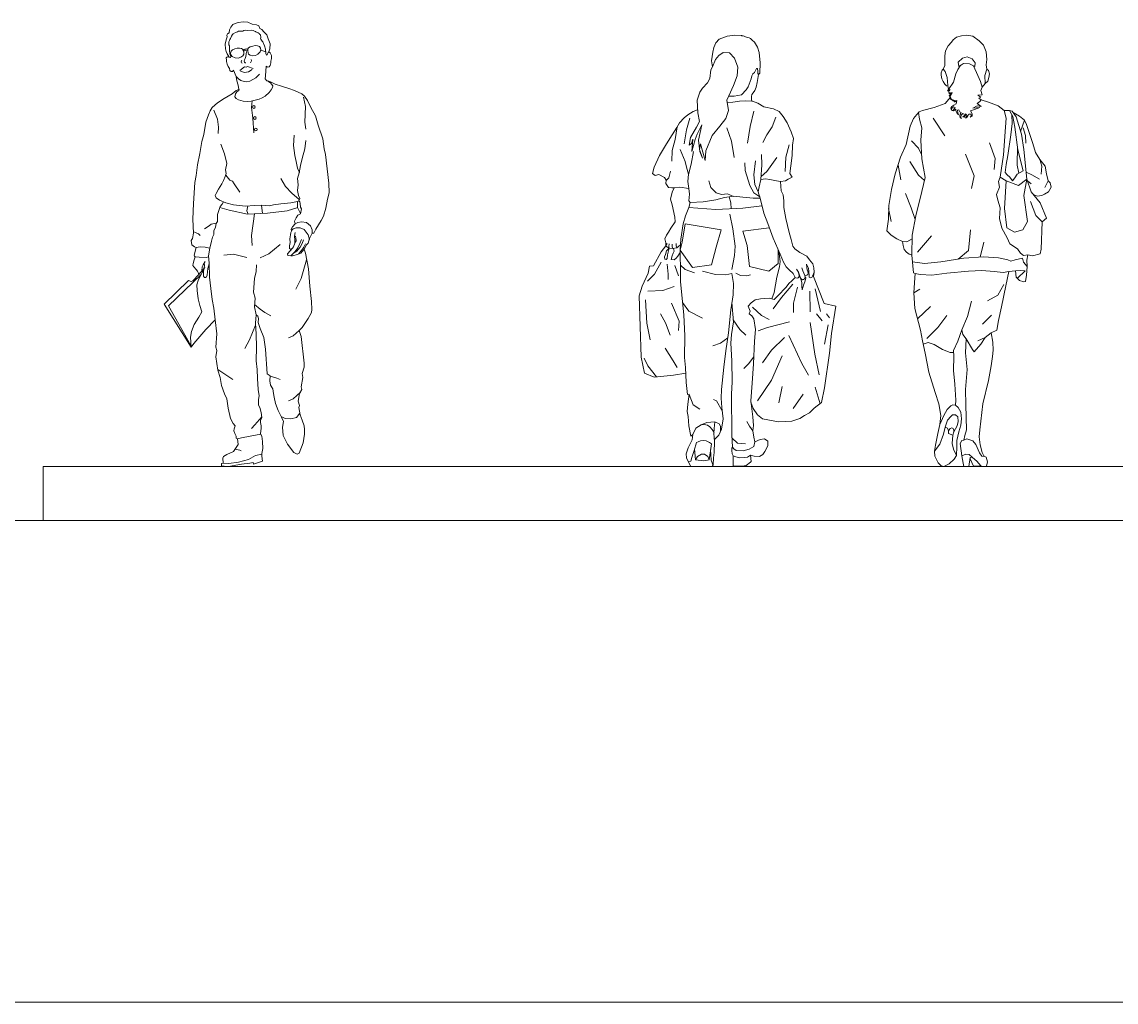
# Model space of a CAD drawing. Header units: metres. Extents: x -48 to 2360, y -1392 to 453.
# Drawn here: x 1296.872 to 1300.936, y 354.501 to 358.142 of the extents above; entities that cross this region are included whole.
import ezdxf

# ---------------------------------------------------------------- set-up
doc = ezdxf.new("R2010")
doc.units = ezdxf.units.M
doc.layers.get('0').update_dxf_attribs({"color": 200})
for name, color, linetype, lineweight in [('corte1', 211, 'Continuous', 20), ('corte2', 213, 'Continuous', 9), ('corte3', 215, 'Continuous', 5)]:
    doc.layers.add(name, color=color, linetype=linetype, lineweight=lineweight)

# ---------------------------------------------------------------- blocks, each defined once
blk = doc.blocks.new('A$C03EB2CC1')
for p, q in [((0.3209, 0.8285), (0.3314, 0.8241)), ((0.3314, 0.8241), (0.3435, 0.817)), ((0.3435, 0.817), (0.3521, 0.8098)), ((0.3521, 0.8098), (0.3628, 0.7977)), ((0.3628, 0.7977), (0.3687, 0.7873)), ((0.3687, 0.7873), (0.3801, 0.7702)), ((0.3801, 0.7702), (0.393, 0.7494)), ((0.393, 0.7494), (0.4095, 0.7223)), ((0.4095, 0.7223), (0.4216, 0.6951)), ((0.4216, 0.6951), (0.4252, 0.6801)), ((0.3973, 0.6715), (0.3937, 0.6651)), ((0.3937, 0.6651), (0.3944, 0.6573)), ((0.4109, 0.678), (0.3973, 0.6715)), ((0.4195, 0.6758), (0.4109, 0.678)), ((0.4252, 0.6801), (0.4195, 0.6758)), ((0.3809, 0.6472), (0.3751, 0.6472)), ((0.3751, 0.6472), (0.3801, 0.6372)), ((0.3801, 0.6372), (0.3837, 0.6208)), ((0.388, 0.648), (0.3809, 0.6472)), ((0.3944, 0.6573), (0.388, 0.648)), ((0.3837, 0.6208), (0.3801, 0.6075)), ((0.3408, 0.6012), (0.3486, 0.5825)), ((0.3801, 0.6075), (0.3737, 0.5789)), ((0.3486, 0.5825), (0.3541, 0.5632)), ((0.3541, 0.5632), (0.3595, 0.5282)), ((0.3737, 0.5789), (0.373, 0.5682)), ((0.373, 0.5682), (0.383, 0.5532)), ((0.383, 0.5532), (0.3887, 0.5446)), ((0.3887, 0.5446), (0.393, 0.5372)), ((0.393, 0.5372), (0.3966, 0.5286)), ((0.3595, 0.5282), (0.3615, 0.5022)), ((0.3687, 0.5079), (0.3605, 0.5147)), ((0.3944, 0.5115), (0.3867, 0.5073)), ((0.3966, 0.5286), (0.3944, 0.5193)), ((0.3944, 0.5193), (0.3944, 0.5115)), ((0.3614, 0.483), (0.3601, 0.4679)), ((0.3615, 0.5022), (0.3614, 0.483)), ((0.3615, 0.5022), (0.3615, 0.5022)), ((0.3787, 0.5065), (0.3687, 0.5079)), ((0.3867, 0.5073), (0.3787, 0.5065)), ((0.3601, 0.4679), (0.3608, 0.4286)), ((0.3608, 0.4286), (0.353, 0.3525)), ((0.353, 0.3525), (0.3501, 0.3032)), ((0.3501, 0.3032), (0.3515, 0.2532)), ((0.3487, 0.2303), (0.3472, 0.1956)), ((0.3515, 0.2532), (0.3487, 0.2303)), ((0.3472, 0.1956), (0.3444, 0.167)), ((0.3444, 0.167), (0.3401, 0.1683)), ((0.3401, 0.1683), (0.3437, 0.1447)), ((0.3451, 0.1282), (0.3429, 0.1161)), ((0.3437, 0.1447), (0.3451, 0.1282)), ((0.2821, 0.0886), (0.2807, 0.1043)), ((0.2807, 0.1043), (0.2993, 0.1022)), ((0.2993, 0.1022), (0.3122, 0.0972)), ((0.3429, 0.1161), (0.3408, 0.0947)), ((0.2814, 0.0579), (0.2829, 0.0772)), ((0.2829, 0.0772), (0.2821, 0.0886)), ((0.3122, 0.0972), (0.3245, 0.0892)), ((0.3245, 0.0892), (0.3315, 0.0747)), ((0.3408, 0.0947), (0.3365, 0.0704)), ((0.2821, 0.0329), (0.2814, 0.0579)), ((0.2885, 0.0527), (0.2943, 0.0154)), ((0.3287, 0.0375), (0.323, 0.0558)), ((0.3365, 0.0704), (0.3315, 0.0747)), ((0.3315, 0.0747), (0.3336, 0.0625)), ((0.3336, 0.0625), (0.3429, 0.0432)), ((0.2836, 0.02), (0.2821, 0.0329)), ((0.3254, 0.0158), (0.3276, 0.0412)), ((0.3343, 0.021), (0.3287, 0.0375)), ((0.3429, 0.0432), (0.3472, 0.03)), ((0.3472, 0.03), (0.3465, 0.02)), ((0.285, 0.0043), (0.2836, 0.02)), ((0.2872, 0), (0.285, 0.0043)), ((0.3365, 0.0004), (0.2872, 0)), ((0.2943, 0.0154), (0.3066, 0.0135)), ((0.3066, 0.0135), (0.3254, 0.0158)), ((0.3367, 0.0125), (0.3343, 0.021)), ((0.343, 0.0121), (0.3365, 0.0004)), ((0.3418, 0.0112), (0.3367, 0.0125)), ((0.3465, 0.02), (0.343, 0.0121))]:
    blk.add_line(p, q)
for points in [[(0.1702, 0.1105), (0.133, 0.1041), (0.1024, 0.1056), (0.0831, 0.1113), (0.0723, 0.1185), (0.0609, 0.1249), (0.0501, 0.1356), (0.033, 0.1485), (0.0265, 0.1828), (0.0144, 0.2636), (0.01, 0.3089), (0, 0.3725), (0.0272, 0.3783), (0.0515, 0.4411), (0.0503, 0.4512), (0.0507, 0.4615), (0.0535, 0.4707), (0.0614, 0.48), (0.0671, 0.4886), (0.0836, 0.4972), (0.095, 0.5057), (0.0995, 0.5118), (0.1035, 0.5275), (0.1079, 0.5436), (0.1158, 0.5762), (0.1209, 0.6012), (0.1209, 0.6169), (0.1223, 0.6312), (0.1266, 0.6405), (0.1287, 0.6619), (0.1166, 0.6631), (0.1102, 0.6673), (0.1016, 0.6716), (0.1066, 0.6802), (0.1045, 0.6981), (0.1016, 0.7224), (0.1002, 0.7459), (0.098, 0.7617), (0.1037, 0.7774), (0.113, 0.7981), (0.1223, 0.8131), (0.1316, 0.8246), (0.1445, 0.8303), (0.1674, 0.8353), (0.181, 0.8438), (0.1932, 0.8481), (0.1952, 0.8486), (0.196, 0.8522), (0.1956, 0.8589), (0.1948, 0.8637), (0.192, 0.8679), (0.1879, 0.8733), (0.1846, 0.8808), (0.1825, 0.8915), (0.1792, 0.9099), (0.1761, 0.9136), (0.1753, 0.9372), (0.1775, 0.9615), (0.1818, 0.9737), (0.1889, 0.9851), (0.1939, 0.9901), (0.1982, 0.9937), (0.201, 0.9953), (0.205, 0.9959), (0.2096, 0.9974), (0.2126, 0.9992), (0.215, 1.0002), (0.218, 1.0003)], [(0.218, 1.0003), (0.2189, 1.0006)], [(0.2189, 1.0006), (0.2344, 1.0014), (0.2523, 0.9991), (0.2709, 0.9921), (0.2787, 0.9836), (0.2833, 0.9727), (0.2857, 0.9619), (0.2888, 0.9417), (0.2864, 0.9278), (0.2903, 0.9208), (0.2926, 0.9006), (0.2981, 0.8906), (0.3097, 0.8789), (0.3159, 0.8696), (0.3221, 0.8503), (0.3206, 0.8216), (0.3167, 0.8014), (0.3237, 0.7883), (0.3369, 0.7642), (0.34, 0.7464), (0.3353, 0.7503), (0.3322, 0.7604), (0.3345, 0.7317), (0.3268, 0.7596), (0.3221, 0.772), (0.3113, 0.7937), (0.319, 0.758), (0.3159, 0.7317), (0.3097, 0.7162), (0.3164, 0.7361), (0.3144, 0.7495), (0.3089, 0.7301), (0.3035, 0.7107), (0.3019, 0.7332), (0.2872, 0.7689), (0.2694, 0.7906), (0.2554, 0.8084), (0.2492, 0.827), (0.2531, 0.8503), (0.2484, 0.8611), (0.2375, 0.8851), (0.229, 0.9068), (0.2275, 0.927), (0.2352, 0.9479), (0.2469, 0.9603), (0.2616, 0.9611), (0.2717, 0.9541), (0.2794, 0.9448), (0.2864, 0.9278)], [(0.1792, 0.9099), (0.181, 0.9124), (0.1807, 0.9172), (0.182, 0.9243), (0.184, 0.924), (0.1884, 0.9152), (0.1927, 0.912), (0.1946, 0.9069), (0.1962, 0.8999), (0.2031, 0.8818), (0.2031, 0.8818), (0.2082, 0.8749), (0.2187, 0.8634), (0.2359, 0.8599), (0.2444, 0.8603), (0.2489, 0.86)], [(0.1952, 0.8486), (0.2102, 0.8494), (0.2238, 0.8482), (0.239, 0.8463), (0.2522, 0.8452)], [(0.1902, 0.8253), (0.1988, 0.7895), (0.2052, 0.7505)], [(0.1389, 0.8114), (0.1475, 0.789), (0.1603, 0.7703), (0.1694, 0.7526)], [(0.3385, 0.8092), (0.3465, 0.782), (0.3518, 0.7494)], [(0.368, 0.7885), (0.3732, 0.7595), (0.3796, 0.7339), (0.3807, 0.7088)], [(0.2533, 0.7868), (0.2421, 0.7553), (0.2362, 0.7179)], [(0.1084, 0.7468), (0.1159, 0.7185), (0.1175, 0.6848)], [(0.1368, 0.7179), (0.1598, 0.6848), (0.1736, 0.6736)], [(0.3751, 0.6472), (0.3622, 0.6488), (0.3409, 0.6457), (0.3399, 0.6322), (0.3415, 0.6172), (0.3378, 0.6131), (0.3078, 0.6146), (0.2788, 0.6193), (0.2586, 0.625), (0.2363, 0.6275), (0.2161, 0.6255), (0.1918, 0.6229), (0.1757, 0.6229), (0.1783, 0.6322), (0.1799, 0.6379), (0.1778, 0.6498), (0.1742, 0.6663), (0.1716, 0.7005), (0.1726, 0.7248)], [(0.3305, 0.7312), (0.3358, 0.7024), (0.3418, 0.6781)], [(0.3409, 0.6457), (0.3438, 0.6621), (0.3417, 0.6787), (0.3465, 0.6952), (0.3497, 0.7086), (0.3609, 0.7364)], [(0.1767, 0.6263), (0.1903, 0.6355), (0.1994, 0.6526), (0.2106, 0.6873), (0.2111, 0.7049)], [(0.1798, 0.6382), (0.1882, 0.6552), (0.1903, 0.6771), (0.1865, 0.7102)], [(0.3938, 0.6644), (0.3876, 0.6707), (0.3833, 0.6862)], [(0.1287, 0.6619), (0.1379, 0.6632), (0.1529, 0.6663), (0.1628, 0.6679), (0.1742, 0.6663)], [(0.2372, 0.6274), (0.2516, 0.6335), (0.2654, 0.6315), (0.2773, 0.6354), (0.2897, 0.6483), (0.2946, 0.6636)], [(0.1757, 0.6229), (0.1669, 0.588), (0.1581, 0.5647), (0.1456, 0.53), (0.1291, 0.4933), (0.1213, 0.4747), (0.1151, 0.4638), (0.1083, 0.4571), (0.099, 0.4483), (0.0944, 0.439), (0.0969, 0.4364), (0.1022, 0.4311), (0.1089, 0.4248), (0.1155, 0.4167), (0.1342, 0.3966), (0.143, 0.3878), (0.1549, 0.3909), (0.1746, 0.3898), (0.187, 0.3873), (0.1963, 0.3805), (0.2031, 0.3728), (0.1989, 0.3609), (0.201, 0.3547), (0.1948, 0.35), (0.1906, 0.3428), (0.1865, 0.3184), (0.1886, 0.291), (0.1907, 0.2385), (0.1938, 0.1935), (0.1969, 0.1526), (0.1929, 0.1154), (0.1929, 0.1154), (0.1929, 0.1154), (0.1929, 0.1154)], [(0.1713, 0.6055), (0.2157, 0.6), (0.2785, 0.597), (0.3408, 0.6012), (0.3378, 0.6131)], [(0.2472, 0.6263), (0.2435, 0.6127), (0.2428, 0.5987)], [(0.2459, 0.5861), (0.2393, 0.5517), (0.2332, 0.5119), (0.235, 0.4901), (0.2411, 0.4575)], [(0.2664, 0.5499), (0.3498, 0.5638), (0.3565, 0.5209), (0.3615, 0.5022)], [(0.1544, 0.5546), (0.2157, 0.5469), (0.2054, 0.5131), (0.2006, 0.4648), (0.1553, 0.4539), (0.1335, 0.4714), (0.1339, 0.5041)], [(0.2664, 0.5499), (0.2773, 0.5094), (0.2882, 0.4684), (0.3329, 0.4624), (0.3615, 0.5022)], [(0.3944, 0.5126), (0.4054, 0.4987), (0.4228, 0.4663), (0.4321, 0.4651), (0.4356, 0.4489), (0.4495, 0.4188), (0.4564, 0.3968), (0.4518, 0.2542), (0.4437, 0.2172), (0.4216, 0.2079), (0.3764, 0.2125), (0.3481, 0.2171)], [(0.3706, 0.5178), (0.3708, 0.5123), (0.3687, 0.5079)], [(0.3799, 0.5167), (0.3796, 0.5114), (0.3787, 0.5065)], [(0.387, 0.5169), (0.3878, 0.511), (0.3867, 0.5073)], [(0.3942, 0.5113), (0.3936, 0.5141), (0.3916, 0.518)], [(0.1322, 0.5003), (0.1292, 0.4759), (0.1306, 0.4634), (0.1368, 0.4398), (0.1431, 0.4044), (0.1481, 0.3891)], [(0.377, 0.5067), (0.3751, 0.5002), (0.3774, 0.4956), (0.3798, 0.4891), (0.3818, 0.4811), (0.3754, 0.48), (0.3704, 0.4837), (0.3668, 0.4888), (0.3615, 0.4969)], [(0.3867, 0.5073), (0.3927, 0.5007), (0.395, 0.4922), (0.3976, 0.4868), (0.3966, 0.4819), (0.394, 0.4811), (0.3917, 0.4832), (0.3909, 0.4914), (0.3886, 0.501), (0.3867, 0.5073)], [(0.0678, 0.4703), (0.063, 0.4604), (0.0622, 0.4529), (0.0619, 0.443), (0.0615, 0.4398), (0.0586, 0.4386), (0.0555, 0.4393), (0.0541, 0.4419), (0.0503, 0.4512)], [(0.0678, 0.4703), (0.067, 0.4622), (0.0664, 0.4567), (0.0646, 0.453), (0.0645, 0.4487), (0.0652, 0.4463), (0.0673, 0.4447), (0.0717, 0.4433), (0.0726, 0.4454), (0.0741, 0.4489), (0.0764, 0.4543), (0.0791, 0.4615)], [(0.091, 0.4586), (0.0866, 0.4515), (0.0845, 0.4447), (0.0824, 0.4393), (0.0802, 0.436), (0.0775, 0.4339), (0.0746, 0.4343), (0.0725, 0.436), (0.0714, 0.4397), (0.0717, 0.4433)], [(0.3601, 0.4679), (0.3498, 0.4579), (0.3281, 0.4501)], [(0.3739, 0.4667), (0.365, 0.4427)], [(0.3916, 0.4702), (0.389, 0.4471), (0.389, 0.4347)], [(0.405, 0.4746), (0.4209, 0.4471), (0.4369, 0.4303)], [(0.0648, 0.4535), (0.0622, 0.4512)], [(0.0714, 0.4395), (0.0699, 0.438), (0.0704, 0.4342), (0.0719, 0.4288), (0.075, 0.4211), (0.0757, 0.4181), (0.0783, 0.4106), (0.0786, 0.4179), (0.0792, 0.4273), (0.0828, 0.4402)], [(0.0863, 0.4504), (0.0853, 0.4438), (0.0857, 0.4399), (0.0871, 0.4382), (0.0895, 0.4375), (0.0924, 0.4381), (0.0944, 0.439)], [(0.1976, 0.4448), (0.2065, 0.4426), (0.2212, 0.444), (0.2318, 0.4489)], [(0.2818, 0.0628), (0.2714, 0.0729), (0.265, 0.0872), (0.2614, 0.1108), (0.2643, 0.1372), (0.2657, 0.1592), (0.265, 0.1786), (0.26, 0.2308), (0.255, 0.2687), (0.2492, 0.3108), (0.2435, 0.3643), (0.2385, 0.3986), (0.2377, 0.4247), (0.2414, 0.4479)], [(0.2414, 0.4479), (0.2556, 0.4453), (0.2791, 0.4457), (0.3094, 0.4535)], [(0.0475, 0.413), (0.0358, 0.3601)], [(0.06, 0.4071), (0.0593, 0.3594)], [(0.0887, 0.4167), (0.0982, 0.3792), (0.0982, 0.3579)], [(0.0997, 0.4233), (0.1261, 0.3924), (0.1453, 0.366)], [(0.3748, 0.4179), (0.4014, 0.409), (0.436, 0.4072)], [(0.241, 0.3811), (0.2377, 0.3361), (0.242, 0.3068), (0.2434, 0.2868), (0.2412, 0.2453), (0.2404, 0.1971), (0.2419, 0.1678), (0.2412, 0.074), (0.2397, 0.0454), (0.2412, 0.043), (0.2416, 0.0374), (0.2403, 0.0294), (0.2384, 0.0251), (0.2384, 0.0013), (0.2349, 0.001), (0.2284, 0.001), (0.218, 0.001), (0.2078, 0.0026), (0.1983, 0.0104), (0.1966, 0.0121), (0.1976, 0.0262), (0.1898, 0.0242), (0.1773, 0.0238), (0.1691, 0.0279), (0.1645, 0.0352), (0.1579, 0.0482)], [(0.3559, 0.3813), (0.3412, 0.3612), (0.3096, 0.3448)], [(0.4414, 0.3868), (0.4387, 0.3327), (0.4307, 0.2946)], [(0.193, 0.3704), (0.1724, 0.3506), (0.1548, 0.3411)], [(0.381, 0.3797), (0.3632, 0.338), (0.365, 0.3158)], [(0.0218, 0.3543), (0.0145, 0.3455)], [(0.0446, 0.3543), (0.0314, 0.3381)], [(0.0593, 0.3345), (0.049, 0.2611), (0.0387, 0.2133)], [(0.1078, 0.3359), (0.1585, 0.3227), (0.1798, 0.3154)], [(0.238, 0.3408), (0.2228, 0.3183), (0.2085, 0.3051)], [(0.4067, 0.3549), (0.3952, 0.3336), (0.3845, 0.3052)], [(0.0174, 0.3293), (0.0262, 0.2845)], [(0.1092, 0.3044), (0.0791, 0.239), (0.0637, 0.2126)], [(0.1188, 0.3), (0.1489, 0.2706), (0.1702, 0.2405)], [(0.2509, 0.2987), (0.2677, 0.2867), (0.2851, 0.2806)], [(0.1248, 0.2571), (0.1496, 0.2005), (0.1816, 0.1525)], [(0.19, 0.2552), (0.2024, 0.2388), (0.2136, 0.2276)], [(0.3961, 0.275), (0.3774, 0.2458), (0.3685, 0.2298)], [(0.4165, 0.2084), (0.436, 0.2342), (0.4449, 0.252)], [(0.0365, 0.1458), (0.0477, 0.1845)], [(0.1248, 0.1859), (0.1321, 0.1481)], [(0.0754, 0.1685), (0.0987, 0.1351)], [(0.2635, 0.1298), (0.2769, 0.1525), (0.284, 0.1558)], [(0.3402, 0.1677), (0.331, 0.1434), (0.3157, 0.1332)], [(0.1702, 0.1105), (0.1815, 0.1202), (0.192, 0.1348), (0.1969, 0.1493)], [(0.1929, 0.1154), (0.1912, 0.0952), (0.1929, 0.0831), (0.1904, 0.0685)], [(0.1929, 0.0831), (0.2001, 0.0936), (0.2066, 0.1049)], [(0.2807, 0.1043), (0.2708, 0.0995), (0.268, 0.0939), (0.2676, 0.0815)], [(0.2827, 0.0793), (0.2873, 0.0859), (0.292, 0.092), (0.2976, 0.0962), (0.3059, 0.0978)], [(0.3059, 0.0978), (0.3121, 0.0972)], [(0.1579, 0.0482), (0.1577, 0.0591), (0.1653, 0.0647), (0.1754, 0.063), (0.1879, 0.0574), (0.1904, 0.0685)], [(0.2397, 0.0454), (0.2363, 0.0415), (0.231, 0.0376), (0.215, 0.0367), (0.2012, 0.0402), (0.19, 0.0467), (0.1879, 0.0574)], [(0.2407, 0.0659), (0.2279, 0.0546), (0.2095, 0.0526)], [(0.323, 0.0558), (0.3196, 0.0576), (0.314, 0.06), (0.308, 0.0607), (0.3007, 0.0599), (0.2931, 0.056), (0.2885, 0.0527)], [(0.1976, 0.0262), (0.2052, 0.022), (0.2119, 0.0211), (0.2225, 0.0207), (0.2323, 0.0229), (0.2384, 0.0251)], [(0.2852, 0.004), (0.2895, 0.0153), (0.2906, 0.0394)], [(0.2943, 0.0154), (0.2967, 0.0231), (0.3048, 0.029), (0.312, 0.0291), (0.3212, 0.0233), (0.3254, 0.0158)]]:
    blk.add_lwpolyline(points)
blk = doc.blocks.new('A$C5FD03E2C')
for points in [[(0.1736, 1), (0.1617, 0.9971), (0.1545, 0.9911), (0.1502, 0.985), (0.1429, 0.9772), (0.1366, 0.9654), (0.1353, 0.9536), (0.1347, 0.9315), (0.1313, 0.9225), (0.1284, 0.9206), (0.1265, 0.9144), (0.1268, 0.9089), (0.1279, 0.9003), (0.131, 0.8938), (0.1352, 0.8875), (0.1389, 0.8837), (0.1417, 0.8835), (0.1422, 0.885), (0.1438, 0.8755), (0.1414, 0.8724), (0.1442, 0.8734), (0.147, 0.8758), (0.1442, 0.8716), (0.1432, 0.8694), (0.1455, 0.8683), (0.1481, 0.8676), (0.1443, 0.8664), (0.1472, 0.8658), (0.1516, 0.8686), (0.1473, 0.8636), (0.1453, 0.8609), (0.1461, 0.8589), (0.148, 0.8625), (0.1515, 0.8662), (0.1473, 0.8581), (0.1489, 0.8513), (0.1483, 0.8579), (0.1502, 0.8526), (0.154, 0.8488), (0.1528, 0.8516), (0.1558, 0.8507), (0.1559, 0.8477), (0.1572, 0.8499), (0.1605, 0.8495), (0.1577, 0.8463), (0.1629, 0.85), (0.1614, 0.8424), (0.156, 0.8387), (0.151, 0.8356), (0.149, 0.832), (0.1501, 0.8272), (0.1513, 0.8319), (0.1553, 0.8349), (0.1589, 0.8333), (0.1553, 0.8285), (0.1515, 0.8265), (0.1547, 0.8261), (0.1605, 0.8299), (0.1605, 0.8267), (0.1628, 0.8211), (0.1667, 0.8166), (0.1651, 0.8215), (0.1644, 0.8274), (0.1673, 0.8285), (0.1694, 0.8238), (0.173, 0.8217), (0.1705, 0.8183), (0.1696, 0.8143), (0.1707, 0.8098), (0.1734, 0.8084), (0.1721, 0.8116), (0.1732, 0.8157), (0.1764, 0.8195), (0.1796, 0.8184), (0.1804, 0.8154), (0.1764, 0.8118), (0.1796, 0.8115), (0.1831, 0.8157), (0.1829, 0.8186), (0.1868, 0.815), (0.1831, 0.8091), (0.1868, 0.8113), (0.1908, 0.8179), (0.1954, 0.8179), (0.1967, 0.8154), (0.194, 0.8115), (0.1981, 0.8132), (0.1985, 0.8193), (0.1943, 0.8258), (0.2036, 0.8288), (0.2159, 0.8338), (0.2003, 0.8321), (0.2098, 0.8377), (0.2193, 0.836), (0.2098, 0.8427), (0.2165, 0.8472), (0.2193, 0.8511), (0.2137, 0.855), (0.2187, 0.8573), (0.2114, 0.8623), (0.2216, 0.8628), (0.2182, 0.8728), (0.2215, 0.8807), (0.2288, 0.8891), (0.2347, 0.8951), (0.2373, 0.9034), (0.2384, 0.9119), (0.2359, 0.9197), (0.2324, 0.9227), (0.231, 0.9326), (0.2321, 0.9449), (0.2305, 0.9629), (0.2243, 0.9785), (0.2143, 0.9882), (0.2002, 0.9992), (0.1851, 1.0014), (0.1736, 1)], [(0.1657, 0.9389), (0.1763, 0.9484), (0.1869, 0.9512), (0.1981, 0.9467), (0.2053, 0.9372), (0.2042, 0.9289), (0.1925, 0.935), (0.178, 0.9356), (0.1735, 0.9328), (0.1673, 0.9289), (0.1657, 0.9389)], [(0.1314, 0.9227), (0.136, 0.9171), (0.14, 0.9032), (0.1422, 0.885)], [(0.1703, 0.9307), (0.1651, 0.9222), (0.1606, 0.9121), (0.155, 0.8926), (0.1438, 0.8755)], [(0.2014, 0.9303), (0.2115, 0.9082), (0.2176, 0.8943), (0.2215, 0.8807)], [(0.2324, 0.9227), (0.2277, 0.9077), (0.2288, 0.8891)], [(0.1483, 0.8579), (0.136, 0.8427), (0.1099, 0.8335), (0.083, 0.8265), (0.0751, 0.8233), (0.0697, 0.8176), (0.0625, 0.8084), (0.0545, 0.7903), (0.0453, 0.7475), (0.0323, 0.7183), (0.02, 0.6796), (0.0108, 0.6435), (0.0046, 0.6059), (0.0038, 0.5741), (0, 0.5472), (0.01, 0.5372), (0.0238, 0.5288), (0.0369, 0.5226), (0.0383, 0.5136), (0.0405, 0.5043), (0.0457, 0.4981), (0.0521, 0.4935), (0.0568, 0.4913), (0.0584, 0.4905), (0.0622, 0.4497), (0.0663, 0.4483), (0.0656, 0.4383), (0.063, 0.4032), (0.0653, 0.3671), (0.0784, 0.3165), (0.083, 0.2919), (0.0892, 0.2632), (0.0976, 0.2195), (0.1122, 0.1719), (0.1207, 0.1458), (0.126, 0.1185), (0.1237, 0.0978), (0.1189, 0.0767), (0.1131, 0.0494), (0.1107, 0.036), (0.1117, 0.0244), (0.1193, 0.0091), (0.1265, 0.0019), (0.1328, 0), (0.1448, 0.0067), (0.1563, 0.0173), (0.1621, 0.0259), (0.163, 0.046), (0.163, 0.0609), (0.1673, 0.081), (0.1717, 0.0959), (0.1736, 0.1112), (0.1721, 0.1261), (0.1659, 0.1371), (0.1597, 0.1424), (0.1606, 0.1541), (0.1582, 0.191), (0.1553, 0.2231), (0.1558, 0.2564), (0.1549, 0.2698), (0.165, 0.2909), (0.1746, 0.3175), (0.1765, 0.3069), (0.1847, 0.2964)], [(0.2193, 0.8511), (0.2359, 0.8457), (0.2584, 0.8372), (0.2726, 0.827)], [(0.0814, 0.7861), (0.0764, 0.8066), (0.0736, 0.8217)], [(0.1847, 0.2964), (0.1832, 0.2638), (0.1866, 0.2252), (0.1832, 0.1787), (0.1837, 0.1437), (0.1856, 0.0852), (0.1813, 0.0723), (0.1789, 0.0617), (0.1744, 0.0603), (0.1707, 0.0538), (0.1741, 0.0248), (0.1776, 0.0083), (0.1776, 0.0083), (0.1776, 0.0083), (0.1787, 0.0004), (0.1843, 0.0001), (0.1907, 0.0004), (0.194, 0.0211), (0.1986, 0.0215), (0.2096, 0.0118), (0.213, 0.0077), (0.2196, 0.0009), (0.2258, 0.0006), (0.2288, 0.0004), (0.2318, 0.0013), (0.2341, 0.0113), (0.2308, 0.0215), (0.2254, 0.0248), (0.2216, 0.0327), (0.2173, 0.0506), (0.2144, 0.0688), (0.2159, 0.0851), (0.2235, 0.1457), (0.2361, 0.1997), (0.2428, 0.2343), (0.2452, 0.2554), (0.2471, 0.2701), (0.2462, 0.2888), (0.2428, 0.3108), (0.2553, 0.317), (0.2596, 0.3391), (0.2663, 0.3707), (0.2765, 0.42), (0.2832, 0.4527), (0.2993, 0.4544), (0.3008, 0.4401), (0.308, 0.4323), (0.3184, 0.429), (0.322, 0.4296), (0.3244, 0.4442), (0.3259, 0.4642), (0.325, 0.4792), (0.3273, 0.4915), (0.3385, 0.4892), (0.3566, 0.4937), (0.3589, 0.505), (0.361, 0.5683), (0.3706, 0.577), (0.3566, 0.612), (0.3352, 0.6379), (0.3251, 0.6676), (0.3184, 0.7359), (0.3125, 0.7716), (0.3003, 0.8118), (0.2915, 0.8251), (0.2853, 0.827), (0.2726, 0.827), (0.2773, 0.809), (0.2761, 0.7879), (0.271, 0.7239), (0.2631, 0.6721), (0.2597, 0.6617), (0.2619, 0.6489), (0.2549, 0.632), (0.2579, 0.6184), (0.263, 0.6005), (0.2619, 0.5757), (0.2671, 0.5537), (0.2799, 0.531), (0.2858, 0.517), (0.3034, 0.5053), (0.3104, 0.4958), (0.3174, 0.4901), (0.3273, 0.4915)], [(0.2853, 0.827), (0.2927, 0.8129), (0.2976, 0.7881), (0.3044, 0.7357), (0.3167, 0.6866), (0.3031, 0.679), (0.2971, 0.6701), (0.292, 0.6637), (0.2857, 0.6718), (0.2793, 0.6777), (0.2746, 0.6824), (0.2776, 0.701), (0.281, 0.7225), (0.2882, 0.7701), (0.2912, 0.7968), (0.2902, 0.8177)], [(0.2935, 0.8221), (0.3082, 0.8139), (0.3197, 0.8041), (0.3244, 0.7941), (0.3393, 0.75), (0.3452, 0.7292), (0.3554, 0.713), (0.3682, 0.6973), (0.3712, 0.6797), (0.3746, 0.6636), (0.3797, 0.6585), (0.3814, 0.6488), (0.3758, 0.6377), (0.3661, 0.6322), (0.3597, 0.6297), (0.3491, 0.6275), (0.3405, 0.6315)], [(0.1078, 0.8092), (0.1349, 0.7682)], [(0.3197, 0.8041), (0.3107, 0.7776)], [(0.0584, 0.4905), (0.0591, 0.5376), (0.0673, 0.5822), (0.0814, 0.6384), (0.0896, 0.6713), (0.0814, 0.7146), (0.0791, 0.758), (0.0814, 0.7861)], [(0.3167, 0.7865), (0.3223, 0.7687), (0.3231, 0.7508)], [(0.0572, 0.756), (0.0738, 0.7395), (0.0809, 0.7248)], [(0.2387, 0.7517), (0.2518, 0.7151), (0.2492, 0.6898)], [(0.3034, 0.7436), (0.3031, 0.6999), (0.307, 0.6811)], [(0.1829, 0.7255), (0.2029, 0.675), (0.1968, 0.6454)], [(0.3554, 0.713), (0.3601, 0.6972), (0.3588, 0.6789)], [(0.0264, 0.6998), (0.0328, 0.6654)], [(0.0537, 0.7081), (0.0738, 0.6767), (0.0879, 0.6645)], [(0.2631, 0.6721), (0.2772, 0.6632), (0.306, 0.6528), (0.3251, 0.6676)], [(0.2772, 0.6632), (0.2737, 0.5988), (0.279, 0.5543), (0.2964, 0.5439), (0.3156, 0.55), (0.327, 0.5691), (0.3182, 0.6293), (0.3251, 0.6676)], [(0.3236, 0.6838), (0.3372, 0.6772), (0.3546, 0.667)], [(0.3266, 0.6632), (0.335, 0.6564)], [(0.3746, 0.6636), (0.3673, 0.6483)], [(0.0439, 0.6337), (0.0568, 0.6009), (0.0657, 0.5734)], [(0.361, 0.5683), (0.3462, 0.5831), (0.3339, 0.6153)], [(0.0044, 0.5988), (0.0102, 0.5691)], [(0.0713, 0.4977), (0.1036, 0.536)], [(0.1661, 0.4816), (0.19, 0.502), (0.1943, 0.55)], [(0.0369, 0.5226), (0.0465, 0.5215), (0.059, 0.529)], [(0.2173, 0.4862), (0.2258, 0.5212)], [(0.0598, 0.475), (0.0878, 0.4716), (0.126, 0.4756), (0.1787, 0.4835), (0.2249, 0.4868), (0.2598, 0.4848), (0.2809, 0.4802), (0.2881, 0.4769), (0.298, 0.4802), (0.3152, 0.4835), (0.3178, 0.4743), (0.3259, 0.4642)], [(0.0663, 0.4483), (0.0773, 0.446), (0.1049, 0.4446), (0.1392, 0.4493), (0.19, 0.4539), (0.2209, 0.4552), (0.2493, 0.4532), (0.2703, 0.4506), (0.2832, 0.4527)], [(0.2993, 0.4544), (0.3099, 0.4552), (0.3211, 0.4545), (0.3035, 0.4371)], [(0.063, 0.4032), (0.077, 0.4122)], [(0.2722, 0.4225), (0.2582, 0.3982), (0.2339, 0.385)], [(0.1746, 0.3175), (0.1875, 0.3482), (0.197, 0.3842)], [(0.0716, 0.343), (0.1013, 0.3717)], [(0.0932, 0.2975), (0.119, 0.3232), (0.1396, 0.3504)], [(0.2434, 0.3519), (0.2221, 0.3306)], [(0.1847, 0.2964), (0.1993, 0.2717), (0.2028, 0.2664), (0.2187, 0.2839), (0.2283, 0.2997), (0.2428, 0.3108)], [(0.0846, 0.2845), (0.0966, 0.2879), (0.1102, 0.2835), (0.1295, 0.2717), (0.1475, 0.2647), (0.1553, 0.2645)], [(0.2283, 0.2997), (0.2118, 0.2916)], [(0.1237, 0.0978), (0.1325, 0.1189), (0.1402, 0.1325), (0.1485, 0.1408), (0.1538, 0.1432), (0.1597, 0.1424)], [(0.1359, 0.0919), (0.1414, 0.1077), (0.1485, 0.1166), (0.1531, 0.1202), (0.1598, 0.1198), (0.165, 0.1154), (0.1662, 0.1047), (0.1638, 0.0944), (0.1562, 0.0805)], [(0.1107, 0.036), (0.123, 0.0521), (0.1315, 0.0754), (0.1359, 0.0919), (0.141, 0.0894), (0.1438, 0.0828), (0.1438, 0.0769), (0.1532, 0.0728), (0.1562, 0.0805), (0.1559, 0.0845), (0.1539, 0.0885), (0.151, 0.0898), (0.1476, 0.0884), (0.1452, 0.0854), (0.1438, 0.0828)], [(0.1532, 0.0728), (0.1522, 0.0535), (0.155, 0.0408), (0.1621, 0.0259)], [(0.1789, 0.0617), (0.1858, 0.0641), (0.2, 0.06), (0.2071, 0.0511), (0.2154, 0.0322), (0.2206, 0.0245), (0.2278, 0.0233)], [(0.1986, 0.0215), (0.1913, 0.028), (0.1838, 0.0286), (0.1741, 0.0248)], [(0.2196, 0.0009), (0.2013, 0.0007), (0.1935, 0.018)]]:
    blk.add_lwpolyline(points)
blk = doc.blocks.new('A$C64D90193')
for points in [[(0.1355, 0.0006), (0.1452, 0), (0.1747, 0.0051), (0.1933, 0.0074), (0.2007, 0.0091), (0.2012, 0.0057), (0.2219, 0.0122), (0.2219, 0.0122), (0.2204, 0.0231), (0.2202, 0.0295), (0.2225, 0.0409), (0.2219, 0.0568), (0.2202, 0.0687), (0.2202, 0.0687), (0.2174, 0.0738), (0.2185, 0.0863), (0.2185, 0.092), (0.2168, 0.0994), (0.2168, 0.1034), (0.2202, 0.1102), (0.2185, 0.1215), (0.2157, 0.1329), (0.2128, 0.1386), (0.2123, 0.1511), (0.214, 0.1596), (0.2117, 0.1735), (0.2106, 0.1985), (0.2094, 0.2184), (0.2071, 0.2383), (0.2083, 0.2689), (0.2071, 0.2982), (0.206, 0.3232), (0.2077, 0.3414), (0.2111, 0.3386), (0.2128, 0.3334), (0.2117, 0.3244), (0.2162, 0.3107), (0.2248, 0.2903), (0.2287, 0.2642), (0.2287, 0.2642), (0.2322, 0.2086), (0.239, 0.2041), (0.2384, 0.1933), (0.2396, 0.1836), (0.2452, 0.1751), (0.2464, 0.1645), (0.2481, 0.1565), (0.2509, 0.1423), (0.2566, 0.1264), (0.2646, 0.1111), (0.2686, 0.1015), (0.2669, 0.0884), (0.268, 0.0702), (0.2782, 0.0503), (0.2919, 0.0316), (0.2998, 0.0282), (0.3044, 0.0305), (0.3129, 0.0532), (0.3163, 0.0731), (0.3163, 0.0838), (0.3158, 0.0918), (0.3112, 0.1043), (0.3061, 0.1168), (0.3032, 0.1327), (0.305, 0.1378), (0.3021, 0.1475), (0.305, 0.1645), (0.3101, 0.1736), (0.3089, 0.1793), (0.3123, 0.2003), (0.3106, 0.2099), (0.3152, 0.2236), (0.3158, 0.2331), (0.309, 0.2932), (0.3039, 0.3063), (0.3107, 0.3131), (0.3244, 0.3335), (0.3323, 0.3472), (0.3329, 0.354), (0.3318, 0.3716), (0.3283, 0.4062), (0.3249, 0.4452), (0.3181, 0.4804), (0.3158, 0.4895), (0.321, 0.4992), (0.3244, 0.5031), (0.3278, 0.5134), (0.3335, 0.5258), (0.3369, 0.5258), (0.3414, 0.5344), (0.3534, 0.5542), (0.359, 0.5639), (0.3642, 0.5821), (0.3681, 0.6019), (0.3715, 0.6166), (0.371, 0.6381), (0.367, 0.6705), (0.3636, 0.7029), (0.3607, 0.7154), (0.3573, 0.7375), (0.3471, 0.7688), (0.3408, 0.7896), (0.3306, 0.8084), (0.3232, 0.8243), (0.3164, 0.8339), (0.3101, 0.8391), (0.2936, 0.847), (0.2806, 0.8515), (0.2641, 0.8567), (0.2499, 0.8612), (0.2396, 0.8663), (0.2331, 0.8682), (0.2313, 0.8682), (0.2278, 0.8733), (0.2283, 0.8794), (0.23, 0.9015), (0.2321, 0.9002), (0.2338, 0.8995), (0.2363, 0.9002), (0.2388, 0.9028), (0.2403, 0.9091), (0.2406, 0.9128), (0.2421, 0.9186), (0.2416, 0.9251), (0.2391, 0.9316), (0.2362, 0.9336), (0.2379, 0.9404), (0.239, 0.9517), (0.2345, 0.9631), (0.2311, 0.9722), (0.2243, 0.979), (0.2203, 0.9841), (0.2157, 0.9864), (0.2135, 0.992), (0.2083, 0.9943), (0.1987, 0.996), (0.1884, 1.0006), (0.1782, 1.0011), (0.1668, 0.9994), (0.16, 0.9977), (0.1549, 0.9949), (0.1504, 0.9892), (0.1475, 0.9835), (0.1464, 0.9767), (0.143, 0.9739), (0.1413, 0.971), (0.1418, 0.9676), (0.1396, 0.9608), (0.1373, 0.9506), (0.1384, 0.9404), (0.1401, 0.9347), (0.1424, 0.929), (0.1469, 0.9216), (0.1446, 0.9221), (0.1432, 0.9223), (0.1413, 0.9217), (0.1402, 0.9199), (0.1404, 0.9149), (0.1409, 0.912), (0.1418, 0.9062), (0.1445, 0.9009), (0.1472, 0.8962), (0.1483, 0.8917), (0.1509, 0.8891), (0.1543, 0.8897), (0.1566, 0.8928), (0.1624, 0.8785), (0.1639, 0.8685), (0.1668, 0.8586), (0.1682, 0.8492), (0.1626, 0.8464), (0.1532, 0.8393), (0.135, 0.8287), (0.12, 0.8189), (0.1081, 0.8081), (0.1041, 0.8007), (0.1001, 0.7922), (0.0944, 0.7752), (0.0899, 0.7474), (0.0854, 0.7315), (0.0808, 0.7048), (0.0757, 0.6795), (0.0723, 0.6556), (0.0695, 0.6397), (0.0666, 0.5926), (0.0649, 0.5568), (0.066, 0.5252), (0.0638, 0.5133), (0.0609, 0.5093), (0.0626, 0.4991), (0.0689, 0.4951), (0.0723, 0.4934), (0.0689, 0.4787), (0.068, 0.4755), (0.0687, 0.4735), (0.0702, 0.4722), (0.068, 0.4656), (0.0653, 0.4572), (0.0649, 0.4526), (0.0671, 0.4495), (0.0723, 0.4434), (0.0754, 0.4398), (0.0768, 0.4369), (0.0786, 0.4323), (0.0648, 0.4181), (0.0608, 0.4164), (0.0551, 0.4193), (0, 0.3659), (0.0608, 0.2688), (0.0671, 0.2773), (0.0944, 0.3085), (0.1148, 0.3301), (0.1189, 0.2986), (0.1167, 0.269), (0.1189, 0.2611), (0.1167, 0.2469), (0.1212, 0.2173), (0.1263, 0.2003), (0.1292, 0.1827), (0.136, 0.164), (0.1411, 0.1526), (0.1445, 0.1312), (0.1496, 0.1085), (0.1553, 0.0972), (0.1604, 0.0915), (0.1581, 0.0852), (0.1568, 0.0802), (0.1593, 0.0744), (0.1621, 0.0682), (0.1621, 0.0642), (0.1655, 0.0625), (0.1665, 0.0494), (0.1564, 0.0337), (0.1416, 0.0269), (0.1342, 0.0229), (0.1326, 0.0188), (0.1331, 0.008), (0.1296, 0.0073), (0.1292, 0.0011), (0.1355, 0.0006)], [(0.1469, 0.9216), (0.1485, 0.9207), (0.1498, 0.9207), (0.1502, 0.9233), (0.148, 0.9294), (0.1474, 0.9366), (0.1474, 0.947), (0.1461, 0.9496), (0.1461, 0.953), (0.1461, 0.9559), (0.1472, 0.9591), (0.1481, 0.9615), (0.1496, 0.9639), (0.15, 0.9656), (0.152, 0.9691), (0.1541, 0.9724), (0.1559, 0.9744), (0.1606, 0.977), (0.1654, 0.9789), (0.1674, 0.98), (0.1732, 0.9805), (0.1758, 0.9805), (0.1771, 0.9805), (0.1793, 0.9819), (0.1837, 0.9824), (0.1888, 0.9821), (0.1976, 0.9824), (0.2003, 0.9817), (0.2003, 0.9817), (0.2036, 0.9802), (0.2057, 0.9792), (0.2066, 0.9784), (0.2117, 0.9765), (0.2138, 0.9752), (0.2149, 0.9735), (0.2171, 0.9717), (0.2179, 0.9662), (0.2174, 0.9638), (0.2179, 0.9619), (0.2194, 0.96), (0.2206, 0.9576), (0.2225, 0.9562), (0.2258, 0.9471), (0.2285, 0.9396), (0.2294, 0.9297), (0.2308, 0.9262), (0.2323, 0.9269), (0.2327, 0.9295), (0.2343, 0.9322), (0.2362, 0.9336)], [(0.1788, 0.9363), (0.1799, 0.9313), (0.1796, 0.9283), (0.1776, 0.9247), (0.1732, 0.9215), (0.1665, 0.9197), (0.1602, 0.9202), (0.1536, 0.9233), (0.1507, 0.927), (0.1496, 0.931), (0.151, 0.9352), (0.1544, 0.9381), (0.159, 0.9405), (0.1643, 0.9416), (0.1702, 0.9423), (0.1744, 0.9414), (0.1767, 0.94)], [(0.1767, 0.94), (0.1788, 0.9363)], [(0.1781, 0.9375), (0.1803, 0.939), (0.1822, 0.9399), (0.1853, 0.9401), (0.1888, 0.9392)], [(0.179, 0.9352), (0.1808, 0.9362), (0.183, 0.9373), (0.1852, 0.9375), (0.1884, 0.9366)], [(0.1883, 0.9363), (0.1891, 0.9313), (0.1905, 0.9287), (0.1937, 0.926), (0.199, 0.9246), (0.2059, 0.9254), (0.2115, 0.9282), (0.2165, 0.9335), (0.2179, 0.938), (0.2174, 0.9421), (0.2146, 0.9455), (0.2104, 0.947), (0.2052, 0.9476), (0.1999, 0.9466), (0.1941, 0.9451), (0.1905, 0.9427), (0.189, 0.9405)], [(0.189, 0.9405), (0.1883, 0.9363)], [(0.2178, 0.9378), (0.2248, 0.9353), (0.229, 0.9338)], [(0.1498, 0.9303), (0.148, 0.9293)], [(0.1749, 0.9143), (0.174, 0.9131), (0.1735, 0.9118), (0.1737, 0.9102), (0.1747, 0.9088), (0.1758, 0.9082)], [(0.1855, 0.9344), (0.1849, 0.9288), (0.184, 0.9232), (0.1825, 0.9187), (0.1812, 0.9155), (0.1805, 0.9125), (0.1808, 0.9101), (0.1825, 0.9089), (0.1842, 0.9091)], [(0.1962, 0.9162), (0.1962, 0.9162), (0.1968, 0.9137), (0.1965, 0.9121), (0.1952, 0.9102), (0.1937, 0.9096)], [(0.1705, 0.892), (0.1813, 0.9001), (0.185, 0.8991), (0.188, 0.9009), (0.2007, 0.8963)], [(0.1723, 0.8905), (0.1813, 0.8875), (0.1901, 0.8885), (0.1984, 0.8936)], [(0.2335, 0.8681), (0.2359, 0.866), (0.2399, 0.8637), (0.2422, 0.861), (0.2448, 0.8571), (0.2441, 0.8532), (0.2413, 0.8484), (0.2369, 0.8419), (0.2277, 0.8338), (0.2212, 0.83), (0.2141, 0.8273), (0.205, 0.8252), (0.1958, 0.823), (0.1871, 0.8219), (0.1779, 0.823), (0.1676, 0.8257), (0.1622, 0.8284), (0.1595, 0.8327), (0.1606, 0.8392), (0.1641, 0.8435), (0.1681, 0.847), (0.1687, 0.8481), (0.1689, 0.8489), (0.1681, 0.8499)], [(0.1624, 0.8785), (0.1675, 0.873), (0.173, 0.8694), (0.1801, 0.8667), (0.1862, 0.8663), (0.1935, 0.8675), (0.2067, 0.875), (0.2148, 0.8835)], [(0.1987, 0.8237), (0.1968, 0.8085), (0.1996, 0.7847), (0.2023, 0.7517)], [(0.3137, 0.8317), (0.3185, 0.8106), (0.3169, 0.7755), (0.3191, 0.7598)], [(0.112, 0.8025), (0.1201, 0.782), (0.1223, 0.7641), (0.1217, 0.7496)], [(0.3047, 0.6624), (0.3001, 0.6719), (0.2971, 0.6871), (0.2941, 0.7005), (0.2914, 0.7227), (0.2932, 0.7461)], [(0.3005, 0.5966), (0.2853, 0.5935), (0.2627, 0.5913), (0.2466, 0.5892), (0.2366, 0.5867), (0.2188, 0.5887), (0.204, 0.5879), (0.1836, 0.5861), (0.1566, 0.5896), (0.1392, 0.5935), (0.1249, 0.5996), (0.1171, 0.6052), (0.1153, 0.6104), (0.1171, 0.6148), (0.1223, 0.6243), (0.1301, 0.6369), (0.134, 0.6441), (0.1379, 0.6527), (0.1401, 0.6601), (0.1383, 0.6679), (0.1414, 0.6827), (0.1361, 0.704), (0.1279, 0.7257)], [(0.3158, 0.4895), (0.3076, 0.4807), (0.3007, 0.4777), (0.2888, 0.4742), (0.2853, 0.4748), (0.2787, 0.4752), (0.278, 0.4787), (0.2841, 0.4856), (0.2893, 0.4917), (0.2849, 0.4895), (0.2827, 0.4912), (0.2823, 0.4973), (0.2836, 0.5043), (0.2832, 0.5125), (0.2849, 0.5221), (0.2854, 0.5273), (0.2871, 0.5299), (0.2862, 0.5347), (0.2893, 0.5394), (0.2949, 0.5464), (0.2936, 0.5526), (0.2975, 0.56), (0.301, 0.5661), (0.3058, 0.5683), (0.3071, 0.5691), (0.3097, 0.58), (0.3075, 0.5839), (0.3067, 0.5922), (0.3054, 0.5961), (0.3036, 0.5982), (0.3054, 0.6039), (0.3027, 0.61), (0.3001, 0.6217), (0.3019, 0.6343), (0.3001, 0.6489), (0.3045, 0.661), (0.3071, 0.6775), (0.311, 0.6936), (0.3171, 0.7153), (0.3193, 0.734)], [(0.1389, 0.6562), (0.1482, 0.6449), (0.1542, 0.6427), (0.158, 0.6368), (0.1709, 0.6179)], [(0.3045, 0.601), (0.2877, 0.6152), (0.2737, 0.6308), (0.2629, 0.6487)], [(0.1341, 0.5957), (0.1305, 0.5905), (0.1266, 0.5857), (0.1231, 0.5766), (0.1205, 0.5675), (0.1205, 0.5583), (0.1201, 0.5514), (0.117, 0.547), (0.1157, 0.5392), (0.1122, 0.531), (0.1118, 0.5225), (0.1092, 0.5164), (0.1066, 0.5073), (0.1031, 0.4921), (0.1, 0.4747), (0.1013, 0.4578), (0.1026, 0.4263), (0.1057, 0.4011), (0.1087, 0.3764), (0.1122, 0.3568), (0.1148, 0.3301)], [(0.3036, 0.5982), (0.3005, 0.5966), (0.3005, 0.5888), (0.3005, 0.5836), (0.3032, 0.5771), (0.3073, 0.57)], [(0.1256, 0.5831), (0.1464, 0.5769), (0.1879, 0.568), (0.2331, 0.5702), (0.2768, 0.576), (0.3008, 0.5829)], [(0.1884, 0.5867), (0.1862, 0.576), (0.1893, 0.568)], [(0.2034, 0.5687), (0.1971, 0.5199), (0.1983, 0.4978)], [(0.2197, 0.5886), (0.2214, 0.5698)], [(0.1177, 0.548), (0.1058, 0.546), (0.1017, 0.5418), (0.0908, 0.5355)], [(0.2949, 0.5464), (0.3012, 0.5494), (0.3095, 0.5511), (0.3204, 0.5496), (0.3299, 0.542), (0.3338, 0.5329), (0.3335, 0.5258)], [(0.0659, 0.5294), (0.0727, 0.5265), (0.0777, 0.524), (0.0811, 0.5202)], [(0.2868, 0.5312), (0.291, 0.5351), (0.2975, 0.5373), (0.3062, 0.5378), (0.3157, 0.5337), (0.3246, 0.5221), (0.3271, 0.5114)], [(0.2893, 0.4917), (0.2914, 0.495), (0.2943, 0.5028), (0.2946, 0.5101), (0.2933, 0.5188), (0.2953, 0.5273)], [(0.2935, 0.5197), (0.296, 0.5178), (0.297, 0.5147), (0.2972, 0.5086), (0.2943, 0.5035)], [(0.0723, 0.4934), (0.0811, 0.4947), (0.0928, 0.4943), (0.103, 0.4914)], [(0.2615, 0.4999), (0.2362, 0.4786), (0.2161, 0.4696)], [(0.2853, 0.4748), (0.2882, 0.4776), (0.2948, 0.4841), (0.3011, 0.4926), (0.306, 0.5023), (0.3094, 0.5113)], [(0.2915, 0.4808), (0.2989, 0.4853), (0.3065, 0.4941), (0.3108, 0.5023), (0.3142, 0.5108)], [(0.3028, 0.4787), (0.3096, 0.4865), (0.3147, 0.4941), (0.3183, 0.5018)], [(0.0702, 0.4722), (0.079, 0.4713), (0.0945, 0.4709), (0.1002, 0.4722)], [(0.1343, 0.476), (0.156, 0.4782), (0.1862, 0.4706)], [(0.0608, 0.2688), (0.0595, 0.2912), (0.0621, 0.3038), (0.0677, 0.3198), (0.0782, 0.3367), (0.0851, 0.3485), (0.0808, 0.3624), (0.0769, 0.378), (0.0747, 0.3967), (0.0742, 0.409), (0.0777, 0.4212), (0.0915, 0.4483), (0.0786, 0.4323)], [(0.0928, 0.4617), (0.0878, 0.4542), (0.0857, 0.4496), (0.0852, 0.4405)], [(0.1014, 0.4562), (0.0988, 0.4457), (0.0976, 0.4384), (0.0971, 0.4308), (0.0959, 0.427), (0.0936, 0.4255), (0.091, 0.426), (0.0888, 0.4288), (0.0885, 0.4346), (0.0892, 0.4406), (0.0903, 0.4459)], [(0.0903, 0.458), (0.0909, 0.4529), (0.0907, 0.4473)], [(0.2077, 0.3414), (0.2034, 0.36), (0.2055, 0.379), (0.2013, 0.3927), (0.2034, 0.4233), (0.2077, 0.4392), (0.2082, 0.4539), (0.2082, 0.4539), (0.2082, 0.4539)], [(0.321, 0.4655), (0.3085, 0.4238), (0.2964, 0.3997)], [(0.0833, 0.4321), (0.0099, 0.3621), (0.0606, 0.2728)], [(0.204, 0.3649), (0.2164, 0.3544), (0.227, 0.3469), (0.2406, 0.3394)], [(0.2062, 0.3184), (0.1922, 0.2852), (0.1817, 0.2656)], [(0.3039, 0.3063), (0.2904, 0.2941), (0.2798, 0.2896)], [(0.121, 0.2188), (0.1394, 0.2068), (0.1545, 0.1962)], [(0.239, 0.2037), (0.2542, 0.1992), (0.2617, 0.1962)], [(0.3068, 0.1677), (0.2904, 0.1525), (0.2798, 0.1479)], [(0.2199, 0.1121), (0.2043, 0.0937), (0.1968, 0.0861)], [(0.2637, 0.1129), (0.2723, 0.108), (0.2851, 0.1076), (0.2979, 0.1104), (0.3055, 0.1201)], [(0.1655, 0.0625), (0.1741, 0.0647), (0.1937, 0.0687), (0.2176, 0.0733)], [(0.1331, 0.008), (0.146, 0.007), (0.1676, 0.0101), (0.1902, 0.0161), (0.2057, 0.0246), (0.2198, 0.0281)]]:
    blk.add_lwpolyline(points)
blk.add_lwpolyline([(0.1599, 0.0391, -0.110875), (0.1738, 0.0354)], format="xyb")
for centre in [(0.2023, 0.8095), (0.2046, 0.7847), (0.2065, 0.7589)]:
    blk.add_circle(centre, 0.00306)

msp = doc.modelspace()

# ---------------------------------------------------------------- linework, layer by layer
at = {"layer": 'corte1', "ltscale": 7, "transparency": 33554687}
for points in [[(1294.0905, 356.4905), (1294.0905, 356.2905), (1296.9505, 356.2905), (1296.9505, 356.4905), (1301.1381, 356.4905), (1301.1381, 356.6565), (1301.4711, 356.6565), (1301.4711, 356.8225), (1301.8041, 356.8225)], [(1344.3611, 354.5013), (1293.0905, 354.5013), (1293.0905, 356.4905)]]:
    msp.add_lwpolyline(points, dxfattribs=at)
at = {"layer": 'corte2', "ltscale": 7, "transparency": 33554687}
msp.add_lwpolyline([(1296.9505, 356.2905), (1307.3048, 356.2905)], dxfattribs=at)

# ---------------------------------------------------------------- block references
at = {"layer": 'corte3', "transparency": 33554687}
for name, p, xscale, yscale, zscale in [('A$C64D90193', (1297.4, 356.4905), 1.65, 1.65, 1.65), ('A$C5FD03E2C', (1300.084, 356.4905), 1.6, 1.6, 1.6)]:
    msp.add_blockref(name, p, dxfattribs=dict(at, xscale=xscale, yscale=yscale, zscale=zscale))
at = {"layer": 'corte3', "transparency": 33554610, "xscale": -1.6, "yscale": 1.6, "zscale": 1.6}
msp.add_blockref('A$C03EB2CC1', (1299.8949, 356.4905), dxfattribs=at)

doc.saveas('drawing.dxf')
